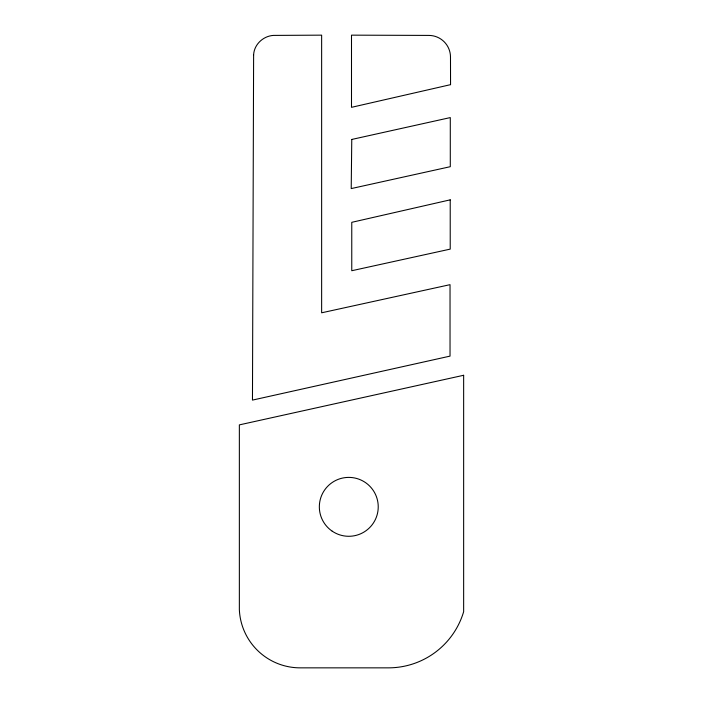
<?xml version="1.0" encoding="UTF-8"?>
<svg xmlns="http://www.w3.org/2000/svg" width="703" height="703" viewBox="0 0 703 703"><rect width="100%" height="100%" fill="white"/><g stroke="black" fill="none" stroke-linecap="round" stroke-linejoin="round"><path stroke-width="1.05" d="M253.616 55.01L252.465 400.104L450.034 356.122L450.034 284.671L321.64 312.8L321.64 35.15L275.514 35.396C264.477 34.869 254.047 43.832 253.616 55.01M351.764 139.449L351.219 188.58L450.289 166.69L450.289 117.586L351.764 139.449M450.553 84.659L351.5 107.331L351.5 35.15L428.821 35.414A21.67 21.67 0 0 1 450.491 57.084L450.553 84.659M450.219 199.845L351.764 222.324L351.764 270.725L450.219 249.117L450.219 199.845M463.646 375.279L239.354 424.884L239.354 609.642A60.871 60.871 0 0 0 300.172 667.85L388.434 667.85A78.455 78.455 0 0 0 463.646 611.707L463.646 375.279M332.194 531.169A29.447 29.447 0 0 0 378.152 509.042A29.447 29.447 0 0 0 336.016 480.307A29.447 29.447 0 0 0 332.194 531.169"/></g></svg>
